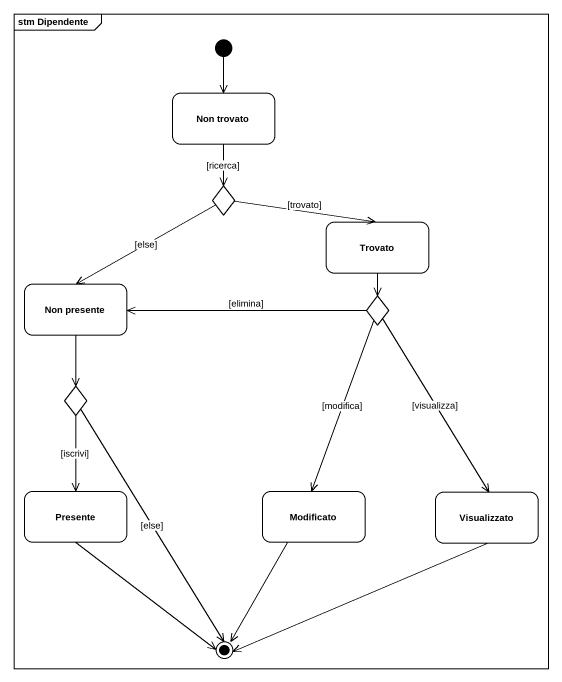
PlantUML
@startuml
mainframe stm Dipendente
hide empty description
state "Non trovato" as Non_trovato
state choice1 <<choice>>
state Trovato
state "Non presente" as Non_presente
state choice2 <<choice>>
state choice3 <<choice>>
state Presente
state Modificato
state Visualizzato
[*] --> Non_trovato
Non_trovato --> choice1 : [ricerca]
choice1 -right-> Trovato : [trovato]
choice1 --> Non_presente : [else]
Trovato --> choice2
Non_presente --> choice3
choice2 -left-> Non_presente : [elimina]
choice2 --> Modificato : [modifica]
choice2 --> Visualizzato : [visualizza]
choice3 --> Presente : [iscrivi]
choice3 --> [*] : [else]
Presente --> [*]
Modificato --> [*]
Visualizzato -left-> [*]
@enduml
